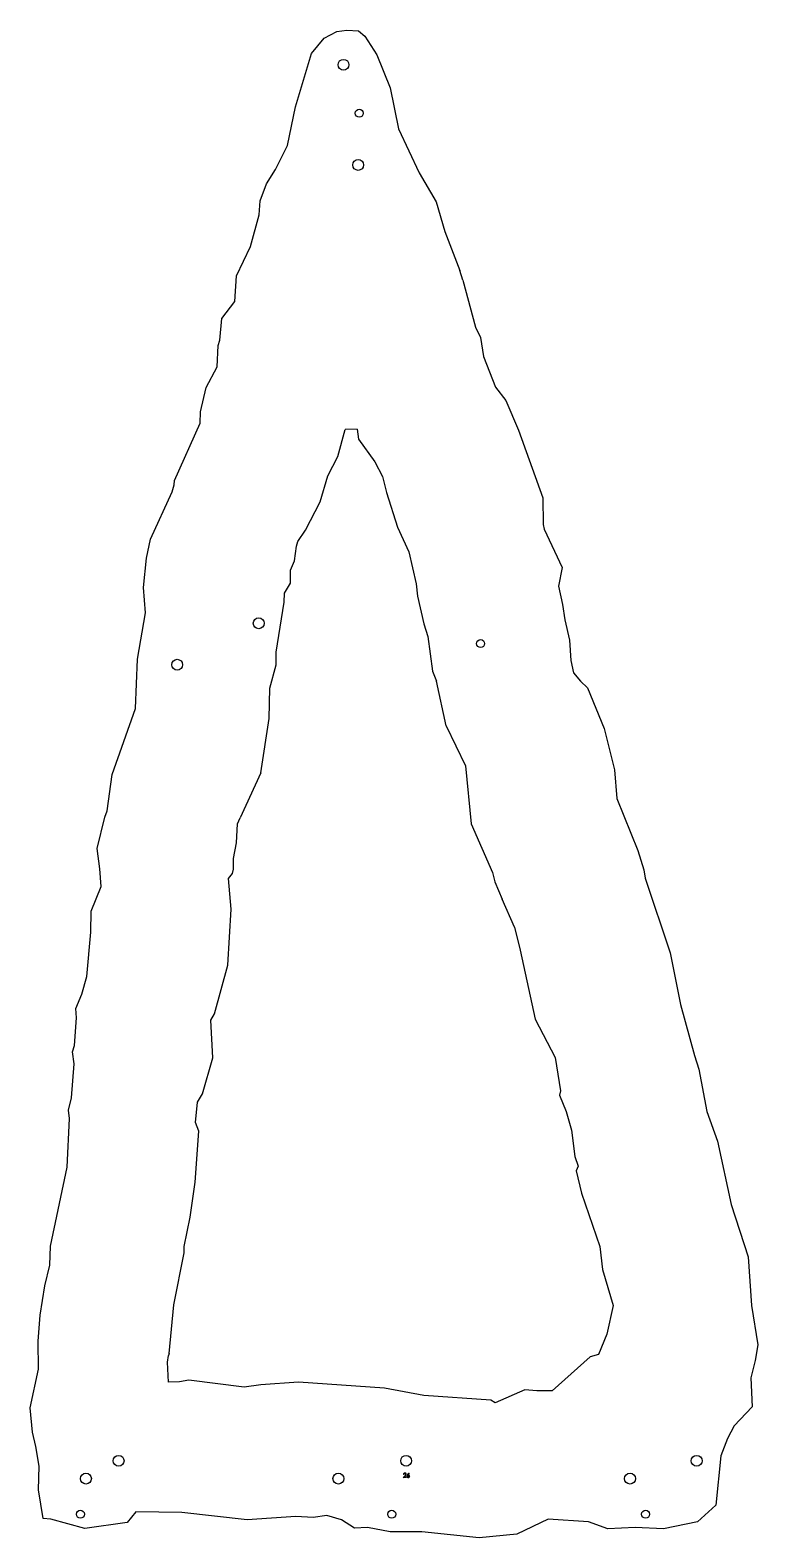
# Model space of a CAD drawing. Header units: millimetres. Extents: x 104 to 922, y 153 to 1847.
import ezdxf

# ---------------------------------------------------------------- set-up
doc = ezdxf.new("R2010")
doc.units = ezdxf.units.MM
doc.linetypes.add('SLD-Durchgehend', pattern=[0])

msp = doc.modelspace()

# ---------------------------------------------------------------- linework, layer by layer
at = {"color": 7, "linetype": 'SLD-Durchgehend', "lineweight": 25}
for p, q in [((448.8, 1845.2), (459.9, 1846.8)), ((459.9, 1846.8), (472.9, 1845.9)), ((420.1, 1820.6), (434.4, 1837.9)), ((434.4, 1837.9), (448.8, 1845.2)), ((472.9, 1845.9), (480, 1840)), ((480, 1840), (493.6, 1819.1)), ((402, 1760.5), (420.1, 1820.6)), ((493.6, 1819.1), (508.4, 1781.9)), ((508.4, 1781.9), (518, 1736)), ((393.3, 1717.4), (402, 1760.5)), ((518, 1736), (541.3, 1686.6)), ((379.5, 1690.3), (393.3, 1717.4)), ((369.5, 1674.3), (379.5, 1690.3)), ((541.3, 1686.6), (560.2, 1653.9)), ((362.3, 1655), (369.5, 1674.3)), ((361.4, 1639.2), (362.3, 1655)), ((560.2, 1653.9), (570, 1620.5)), ((351.6, 1603.7), (361.4, 1639.2)), ((570, 1620.5), (586.9, 1576.9)), ((336, 1570.7), (351.6, 1603.7)), ((590.3, 1566), (586.9, 1576.9)), ((333.8, 1541.9), (336, 1570.7)), ((590.3, 1566), (604.6, 1513.2)), ((319.5, 1522.9), (333.8, 1541.9)), ((317.3, 1498.4), (319.5, 1522.9)), ((604.6, 1513.2), (609.9, 1501.4)), ((314, 1468.6), (315.2, 1492.7)), ((315.2, 1492.7), (317.3, 1498.4)), ((609.9, 1501.4), (613.5, 1480.2)), ((613.5, 1480.2), (627, 1445.8)), ((301.6, 1445.2), (314, 1468.6)), ((295.4, 1418), (301.6, 1445.2)), ((627, 1445.8), (638.4, 1430.6)), ((638.4, 1430.6), (652.6, 1397.4)), ((295.2, 1405.2), (295.4, 1418)), ((266.3, 1341), (295.2, 1405.2)), ((449.9, 1368), (458.1, 1398.3)), ((471.5, 1398.6), (458.1, 1398.3)), ((471.5, 1398.6), (473.1, 1387.3)), ((652.6, 1397.4), (680.3, 1321.3)), ((473.1, 1387.3), (491.3, 1362)), ((438.5, 1346.2), (449.9, 1368)), ((491.3, 1362), (499.9, 1345.2)), ((265.8, 1336.1), (266.3, 1341)), ((430, 1316.9), (438.5, 1346.2)), ((499.9, 1345.2), (504.4, 1327.4)), ((239.2, 1274.8), (263.4, 1328.1)), ((263.4, 1328.1), (265.8, 1336.1)), ((504.4, 1327.4), (516.9, 1288.6)), ((680.3, 1321.3), (680.6, 1291.4)), ((413.4, 1285.1), (430, 1316.9)), ((516.9, 1288.6), (529.5, 1260.9)), ((680.6, 1291.4), (681.7, 1286.2)), ((234.7, 1253.6), (239.2, 1274.8)), ((403.1, 1267.1), (404.9, 1272.3)), ((404.9, 1272.3), (413.4, 1285.1)), ((681.7, 1286.2), (701.9, 1243)), ((231.5, 1220.7), (234.7, 1253.6)), ((401.1, 1250.7), (403.1, 1267.1)), ((529.5, 1260.9), (537.6, 1224.7)), ((396.4, 1240), (401.1, 1250.7)), ((396.6, 1225.5), (396.4, 1240)), ((701.9, 1243), (697.9, 1222.3)), ((233.6, 1192.2), (231.5, 1220.7)), ((389.9, 1214.5), (396.6, 1225.5)), ((537.6, 1224.7), (539.3, 1211.1)), ((697.9, 1222.3), (702.4, 1201.4)), ((380.6, 1148), (389.6, 1204.2)), ((389.6, 1204.2), (389.9, 1214.5)), ((539.3, 1211.1), (546.4, 1180)), ((224.6, 1140.2), (233.6, 1192.2)), ((702.4, 1201.4), (704.7, 1184.2)), ((546.4, 1180), (551, 1165.5)), ((704.7, 1184.2), (710.2, 1161.4)), ((551, 1165.5), (556.3, 1126.7)), ((710.2, 1161.4), (711.5, 1138.8)), ((222.5, 1084.9), (224.6, 1140.2)), ((380.5, 1133.9), (380.6, 1148)), ((711.5, 1138.8), (714.6, 1124.8)), ((373.2, 1107.6), (380.5, 1133.9)), ((556.3, 1126.7), (560.8, 1115.3)), ((714.6, 1124.8), (722.4, 1115.3)), ((372.4, 1073.7), (373.2, 1107.6)), ((571.5, 1065.3), (560.8, 1115.3)), ((722.4, 1115.3), (730.5, 1107.9)), ((730.5, 1107.9), (748.9, 1062.4)), ((196.2, 1010.5), (222.5, 1084.9)), ((363.1, 1012.6), (372.4, 1073.7)), ((571.5, 1065.3), (593.1, 1020.3)), ((748.9, 1062.4), (760.5, 1015.7)), ((593.1, 1020.3), (599.7, 955.2)), ((190.4, 969.7), (196.2, 1010.5)), ((363.1, 1012.6), (339.8, 962)), ((760.5, 1015.7), (763.4, 983.5)), ((763.4, 983.5), (786.8, 925.4)), ((188, 962.5), (190.4, 969.7)), ((179.4, 927.5), (188, 962.5)), ((335.8, 933.7), (336.9, 955.3)), ((336.9, 955.3), (339.8, 962)), ((599.7, 955.2), (623.7, 900.6)), ((332.6, 916.3), (335.8, 933.7)), ((182.3, 904.8), (179.4, 927.5)), ((332.6, 904.1), (332.6, 916.3)), ((786.8, 925.4), (793.6, 903.6)), ((183.9, 884.7), (182.3, 904.8)), ((326.9, 893.9), (331.4, 899.5)), ((331.4, 899.5), (332.6, 904.1)), ((623.7, 900.6), (626.1, 890.1)), ((793.6, 903.6), (795.3, 894.3)), ((172.7, 856.9), (183.9, 884.7)), ((330, 859.3), (326.9, 893.9)), ((626.1, 890.1), (634.4, 870.5)), ((795.3, 894.3), (823.1, 810.4)), ((648.1, 839.1), (634.4, 870.5)), ((172.3, 833.5), (172.7, 856.9)), ((326.2, 796.4), (330, 859.3)), ((167.5, 783.7), (172.3, 833.5)), ((648.1, 839.1), (654.7, 813.1)), ((654.7, 813.1), (671.5, 735.7)), ((311.3, 741.6), (326.2, 796.4)), ((823.1, 810.4), (834.9, 752.2)), ((162.2, 763.7), (167.5, 783.7)), ((155.4, 747.6), (162.2, 763.7)), ((155.9, 737.4), (155.4, 747.6)), ((834.9, 752.2), (850.5, 694.9)), ((153.9, 706.3), (155.9, 737.4)), ((306.9, 734.6), (311.3, 741.6)), ((309.1, 692.2), (306.9, 734.6)), ((671.5, 735.7), (693.8, 692.5)), ((151.4, 699.2), (153.9, 706.3)), ((153.3, 685.6), (151.4, 699.2)), ((850.5, 694.9), (855.6, 679.6)), ((150.6, 647.5), (153.3, 685.6)), ((297.6, 651.9), (309.1, 692.2)), ((693.8, 692.5), (700, 655.4)), ((855.6, 679.6), (864.6, 632)), ((147.1, 633.5), (150.6, 647.5)), ((292.2, 642.4), (297.6, 651.9)), ((700, 655.4), (699, 650.2)), ((699, 650.2), (706.3, 632.2)), ((148.1, 624.1), (147.1, 633.5)), ((289.7, 619.5), (292.2, 642.4)), ((706.3, 632.2), (712.5, 611.1)), ((864.6, 632), (876.5, 598.7)), ((145.6, 569.4), (148.1, 624.1)), ((289.5, 552.7), (293.4, 609.8)), ((293.4, 609.8), (289.7, 619.5)), ((712.5, 611.1), (716.1, 581.4)), ((876.5, 598.7), (891.9, 527.7)), ((716.1, 581.4), (719.8, 570.6)), ((126.8, 480.8), (145.6, 569.4)), ((719.8, 570.6), (717.7, 565.2)), ((717.7, 565.2), (723.4, 540.2)), ((283.7, 513.4), (289.5, 552.7)), ((723.4, 540.2), (744.1, 480.5)), ((891.9, 527.7), (910.7, 468.9)), ((277, 480.3), (283.7, 513.4)), ((126, 459.2), (126.8, 480.8)), ((277.1, 473.2), (277, 480.3)), ((744.1, 480.5), (747.1, 454.6)), ((120.4, 436.2), (126, 459.2)), ((265.6, 415), (277.1, 473.2)), ((910.7, 468.9), (914.5, 414)), ((747.1, 454.6), (759, 414.2)), ((115.1, 403.1), (120.4, 436.2)), ((260.1, 360.2), (265.6, 415)), ((759, 414.2), (752.2, 381.7)), ((914.5, 414), (921.8, 370)), ((112.9, 374), (115.1, 403.1)), ((113.3, 342.4), (112.9, 374)), ((752.2, 381.7), (742.6, 359.1)), ((258.3, 350.6), (259.6, 358)), ((260.1, 360.2), (259.6, 358)), ((733.2, 356.3), (690.8, 318.1)), ((742.6, 359.1), (733.2, 356.3)), ((921.8, 370), (918.7, 352.2)), ((103.9, 299), (113.3, 342.4)), ((259.6, 327.9), (258.3, 350.6)), ((918.7, 352.2), (913.9, 332.7)), ((271.8, 328.5), (259.6, 327.9)), ((282.2, 330.3), (271.8, 328.5)), ((344.3, 322.2), (282.2, 330.3)), ((363.3, 325), (344.3, 322.2)), ((405.6, 328), (363.3, 325)), ((502, 321.1), (405.6, 328)), ((913.9, 332.7), (915.4, 300.2)), ((546.5, 313), (502, 321.1)), ((621.6, 307.8), (546.5, 313)), ((626.4, 304.8), (621.6, 307.8)), ((660, 319.3), (626.4, 304.8)), ((673.4, 318.2), (660, 319.3)), ((690.8, 318.1), (673.4, 318.2)), ((106.5, 271.9), (103.9, 299)), ((915.4, 300.2), (895.3, 278.8)), ((110.4, 255.5), (106.5, 271.9)), ((895.3, 278.8), (887.5, 264.6)), ((114, 233.7), (110.4, 255.5)), ((887.5, 264.6), (880.2, 245.3)), ((880.2, 245.3), (874.6, 189.7)), ((113.2, 206.9), (114, 233.7)), ((118.5, 174.7), (113.2, 206.9)), ((874.6, 189.7), (854.1, 171.1)), ((127.1, 174), (118.5, 174.7)), ((165.5, 163.5), (127.1, 174)), ((213, 170.3), (165.5, 163.5)), ((222.6, 182.4), (213, 170.3)), ((274.4, 181.6), (222.6, 182.4)), ((347.8, 173.3), (274.4, 181.6)), ((402.4, 177.2), (347.8, 173.3)), ((422, 175.8), (402.4, 177.2)), ((437.2, 178.1), (422, 175.8)), ((453.9, 173.2), (437.2, 178.1)), ((468.4, 164.1), (453.9, 173.2)), ((686.1, 174.2), (650.8, 157.1)), ((731.6, 171.1), (686.1, 174.2)), ((753.2, 163), (731.6, 171.1)), ((854.1, 171.1), (815.6, 163)), ((482.9, 164.8), (468.4, 164.1)), ((508.4, 159.8), (482.9, 164.8)), ((544.2, 159.8), (508.4, 159.8)), ((608.4, 153.1), (544.2, 159.8)), ((650.8, 157.1), (608.4, 153.1)), ((784, 164.8), (753.2, 163)), ((815.6, 163), (784, 164.8))]:
    msp.add_line(p, q, dxfattribs=at)
at = {"color": 2, "linetype": 'SLD-Durchgehend', "lineweight": 25, "true_color": 0xffff00}
for p, q in [((523.3, 220.8), (525.3, 222.9)), ((526.7, 220.8), (523.3, 220.8)), ((524, 224.3), (523.5, 224.3)), ((525.6, 222.7), (524.4, 221.3)), ((524.4, 221.3), (526.7, 221.3)), ((526.7, 221.3), (526.7, 220.8)), ((528, 223.6), (529.5, 225.9)), ((529.8, 225.7), (528.5, 223.6)), ((529.5, 225.9), (529.8, 225.7))]:
    msp.add_line(p, q, dxfattribs=at)
at = {"color": 2, "linetype": 'SLD-Durchgehend', "lineweight": 25, "true_color": 0xffff00, "flags": 128}
for points in [[(527.4, 222.2), (527.6, 223), (528, 223.6)], [(528.5, 223.6), (528.8, 223.7), (529, 223.7)]]:
    msp.add_lwpolyline(points, dxfattribs=at)
at = {"color": 7, "linetype": 'SLD-Durchgehend', "lineweight": 25}
for centre, radius in [((456.1, 1807.9), 6.12), ((473.8, 1753.5), 4.5), ((472.6, 1695.4), 6.12), ((360.8, 1180.5), 6.12), ((610.2, 1157.7), 4.5), ((269.2, 1133.9), 6.12), ((203.4, 239.6), 6.12), ((526.5, 239.6), 6.12), ((853, 239.6), 6.12), ((166.6, 219.6), 6.12), ((450.4, 219.6), 6.12), ((778.1, 219.6), 6.12), ((160.4, 179.6), 4.5), ((510.3, 179.6), 4.5), ((795.6, 179.6), 4.5)]:
    msp.add_circle(centre, radius, dxfattribs=at)
at = {"color": 2, "linetype": 'SLD-Durchgehend', "lineweight": 25, "true_color": 0xffff00}
for centre, radius, start, end in [((525.1, 224.3), 1.62, 89.7556, 181.4974), ((525.1, 224.3), 1.15, 89.4909, 180.2609), ((525.2, 224.5), 1.47, 359.187, 91.7322), ((525.2, 224.4), 1.05, 1.7591, 92.123), ((524, 224.7), 2.17, 303.8727, 352.7787), ((524, 224.7), 2.64, 307.6065, 353.5535), ((528.9, 222.2), 1.5, 179.2034, 270.4943), ((528.9, 222.2), 0.994, 86.7523, 180.1635), ((528.9, 222.2), 1.04, 182.7038, 272.6965), ((529, 222.1), 1.07, 3.7514, 93.4248), ((529, 222.2), 1.52, 268.5584, 0.2916), ((529, 222.2), 1.46, 359.196, 90.8814), ((529, 222.2), 1.03, 266.8809, 357.7188)]:
    msp.add_arc(centre, radius, start, end, dxfattribs=at)

doc.saveas('drawing.dxf')
